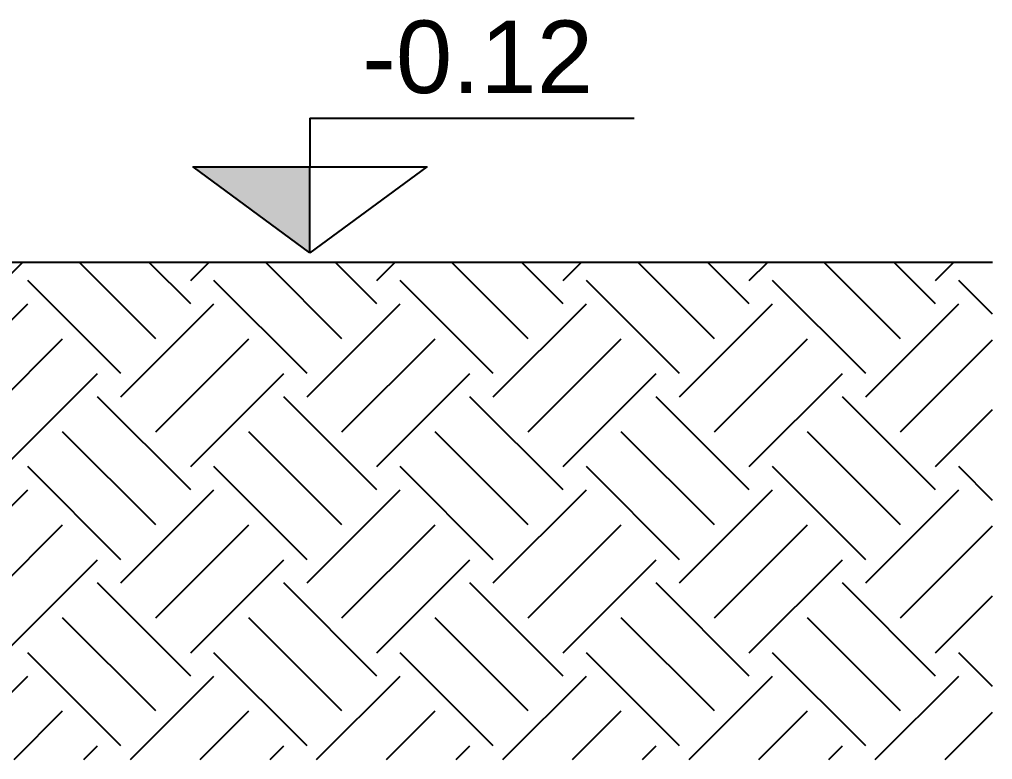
# Model space of a CAD drawing. Header units: millimetres. Extents: x 313 to 493, y 47 to 181.
# Drawn here: x 393.38 to 394.319, y 128.903 to 129.617 of the extents above; entities that cross this region are included whole.
import ezdxf

# ---------------------------------------------------------------- set-up
doc = ezdxf.new("R2010")
doc.units = ezdxf.units.MM
doc.header["$LTSCALE"] = 0.05
doc.header["$MEASUREMENT"] = 0
for name, color, linetype in [('01', 1, 'Continuous'), ('05', 5, 'Continuous'), ('1', 1, 'Continuous')]:
    doc.layers.add(name, color=color, linetype=linetype)
doc.styles.get("Standard").update_dxf_attribs({"font": 'arial.ttf'})

msp = doc.modelspace()

# ---------------------------------------------------------------- hatches: boundary and pattern name
at = {"layer": '01'}
msp.add_hatch(color=256, dxfattribs=at).paths.add_polyline_path([(393.6601, 129.4746), (393.6601, 129.39171), (393.54734, 129.4746)])
at = {"layer": '1'}
h = msp.add_hatch(dxfattribs=at)
h.set_pattern_fill('EARTH', color=256, scale=0.02, angle=45, style=0)
h.set_pattern_definition([(45, (123.23926, 7.7721), (1e-17, 0.17960512), [0.127, -0.127]), (45, (123.20559, 7.80578), (1e-17, 0.17960512), [0.127, -0.127]), (45, (123.17191, 7.83945), (1e-17, 0.17960512), [0.127, -0.127]), (135, (123.17191, 7.8619), (-0.17960512, 1e-17), [0.127, -0.127]), (135, (123.20559, 7.89558), (-0.17960512, 1e-17), [0.127, -0.127]), (135, (123.23926, 7.92926), (-0.17960512, 1e-17), [0.127, -0.127])])
h.paths.add_polyline_path([(393.21254, 128.90265), (394.31852, 128.90265), (394.31852, 129.38265), (393.21254, 129.38265)])

# ---------------------------------------------------------------- linework, layer by layer
at = {"layer": '01'}
for p, q in [((393.6601, 129.52151), (393.97289, 129.52151)), ((393.6601, 129.52151), (393.6601, 129.4746)), ((393.6601, 129.39171), (393.6601, 129.4746))]:
    msp.add_line(p, q, dxfattribs=at)
msp.add_lwpolyline([(393.6601, 129.39171), (393.54734, 129.4746), (393.77286, 129.4746)], close=True, dxfattribs=at)
at = {"layer": '05'}
msp.add_line((393.21254, 129.38265), (394.31852, 129.38265), dxfattribs=at)

# ---------------------------------------------------------------- texts
at = {"layer": '01', "insert": (393.71043, 129.61579), "char_height": 0.069997, "attachment_point": 1}
msp.add_mtext('-0.12', dxfattribs=at)

doc.saveas('drawing.dxf')
